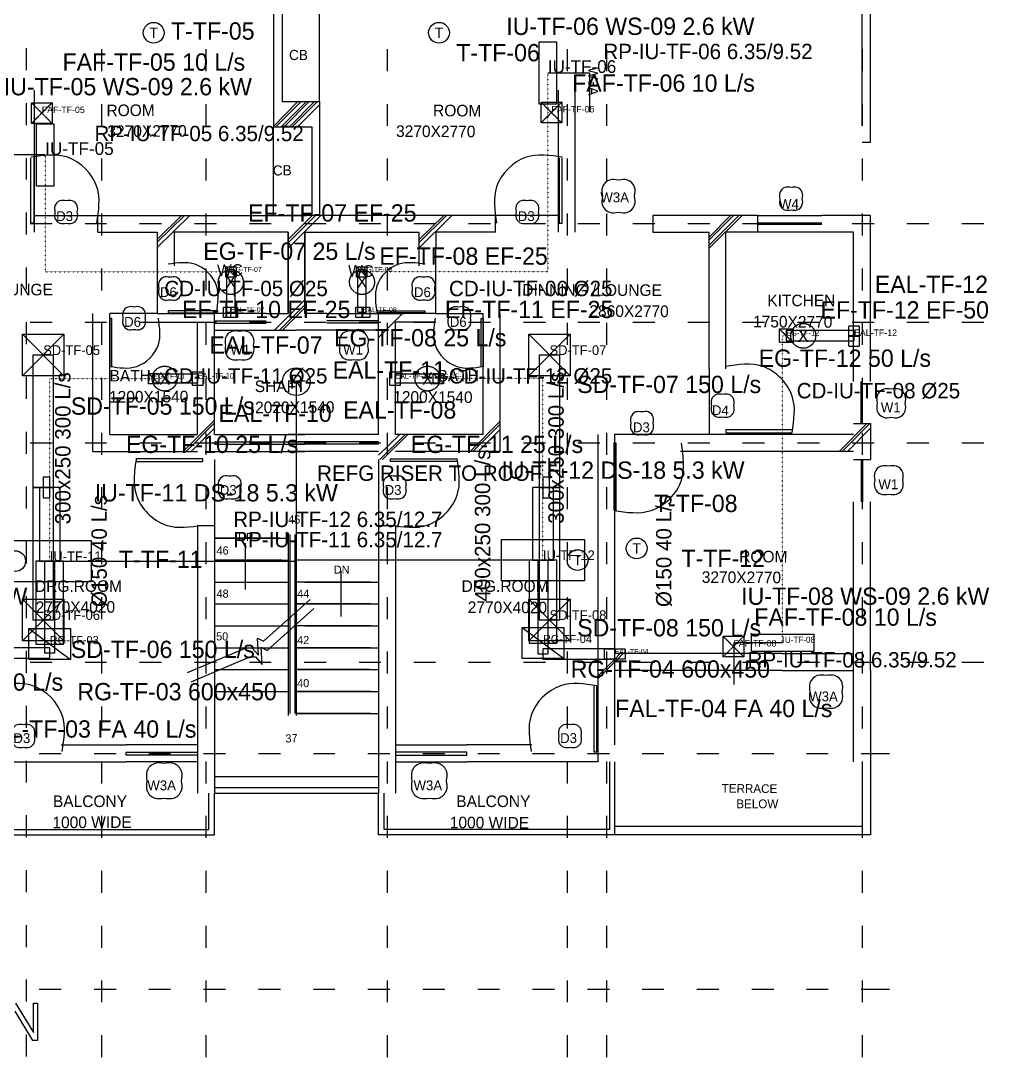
# Model space of a CAD drawing. Header units: millimetres. Extents: x 30 to 56197, y -4580 to 38782.
# Drawn here: x 31401 to 45401, y 5170 to 20162 of the extents above; entities that cross this region are included whole.
import ezdxf
from ezdxf.enums import TextEntityAlignment as Align

# ---------------------------------------------------------------- set-up
doc = ezdxf.new("R2010")
doc.units = ezdxf.units.MM
doc.linetypes.add('DASHED', pattern=[1.524, 1.27, -0.254])
doc.linetypes.add('DOT', pattern=[0.508, 0, -0.508])
for name, color, linetype in [('A-ARCH-REF', 8, 'CONTINUOUS'), ('M-ANNO', 7, 'CONTINUOUS'), ('M-CTRL', 200, 'CONTINUOUS'), ('M-DUCT-EXHS', 6, 'DASHED'), ('M-DUCT-FRSH', 4, 'DASHED'), ('M-DUCT-RETN', 3, 'CONTINUOUS'), ('M-DUCT-SUPP', 5, 'CONTINUOUS'), ('M-EQPM', 1, 'CONTINUOUS'), ('M-PIPE-COND', 140, 'DOT'), ('M-PIPE-REFG', 30, 'CONTINUOUS')]:
    doc.layers.add(name, color=color, linetype=linetype)

msp = doc.modelspace()

# ---------------------------------------------------------------- linework, layer by layer
at = {"layer": 'A-ARCH-REF'}
for p, q in [((43687, 18404), (43687, 20517)), ((35055, 20275), (35055, 18628)), ((35179, 20275), (35179, 18993)), ((35720, 18993), (35720, 20275)), ((43564, 18645), (43564, 20264)), ((31477, 19764), (31477, 19446)), ((32566, 19752), (32566, 19434)), ((34078, 19752), (34078, 19434)), ((36697, 19752), (36697, 19434)), ((39298, 19752), (39298, 19434)), ((39868, 19752), (39868, 19434)), ((43564, 19752), (43564, 19434)), ((31601, 17104), (31601, 19157)), ((39174, 17104), (39174, 19157)), ((39415, 17104), (39415, 19157)), ((31477, 18969), (31477, 18651)), ((32566, 18957), (32566, 18640)), ((34078, 18957), (34078, 18640)), ((35408, 18993), (35055, 18634)), ((35449, 18987), (35090, 18628)), ((35526, 18987), (35167, 18628)), ((35173, 18993), (35720, 18993)), ((35567, 18987), (35208, 18628)), ((35643, 18987), (35284, 18628)), ((35685, 18987), (35326, 18628)), ((35720, 18946), (35402, 18628)), ((35720, 18993), (35720, 17345)), ((36697, 18957), (36697, 18640)), ((39298, 18957), (39298, 18640)), ((39868, 18957), (39868, 18640)), ((43564, 18957), (43564, 18640)), ((35055, 18628), (35608, 18628)), ((35055, 17345), (35055, 18628)), ((35608, 18628), (35608, 17345)), ((43564, 18404), (43687, 18404)), ((31477, 18175), (31477, 17863)), ((31548, 17233), (31548, 18181)), ((31589, 18181), (31589, 17233)), ((32566, 18169), (32566, 17851)), ((34078, 18169), (34078, 17851)), ((36697, 18169), (36697, 17851)), ((39186, 18181), (39186, 17233)), ((39227, 17233), (39227, 18181)), ((39298, 18169), (39298, 17851)), ((39868, 18169), (39868, 17851)), ((43564, 18169), (43564, 17851)), ((31477, 17386), (31477, 17068)), ((31601, 17345), (32513, 17345)), ((32513, 17104), (32513, 17345)), ((32513, 17345), (35532, 17345)), ((32566, 17374), (32566, 17057)), ((33372, 16957), (33766, 17345)), ((33372, 16998), (33725, 17345)), ((33372, 16880), (33843, 17345)), ((34078, 17374), (34078, 17057)), ((38262, 17345), (35243, 17345)), ((35267, 16951), (35661, 17345)), ((35267, 16998), (35614, 17345)), ((35267, 16874), (35738, 17345)), ((36697, 17374), (36697, 17057)), ((37156, 16951), (37556, 17345)), ((37156, 16992), (37515, 17345)), ((37156, 16874), (37632, 17345)), ((38262, 17104), (38262, 17345)), ((39174, 17345), (38262, 17345)), ((39298, 17374), (39298, 17057)), ((39868, 17374), (39868, 17057)), ((41351, 17345), (40539, 17345)), ((40539, 17345), (40539, 17104)), ((41351, 16992), (41704, 17345)), ((41351, 16874), (41828, 17345)), ((41351, 17033), (41663, 17345)), ((41351, 16915), (41781, 17345)), ((42057, 17345), (41351, 17345)), ((42057, 17104), (42057, 17345)), ((42057, 17345), (42981, 17345)), ((43440, 17345), (42981, 17345)), ((43687, 17345), (43440, 17345)), ((43564, 17374), (43564, 17057)), ((43687, 14944), (43687, 17345)), ((31536, 17227), (31854, 17227)), ((31589, 17233), (31548, 17233)), ((32330, 17227), (32642, 17227)), ((32513, 17104), (33372, 17104)), ((33119, 17227), (33437, 17227)), ((33372, 17104), (33372, 16615)), ((35267, 17104), (33619, 17104)), ((33619, 17104), (33619, 16615)), ((33913, 17227), (34231, 17227)), ((34708, 17227), (35020, 17227)), ((35267, 15927), (35267, 17104)), ((35267, 15927), (35267, 17104)), ((35267, 15927), (35267, 17104)), ((35267, 17104), (35267, 15927)), ((35267, 17104), (35267, 15927)), ((35267, 17104), (35267, 15927)), ((35267, 15927), (35267, 17104)), ((35267, 15927), (35267, 17104)), ((35267, 15927), (35267, 17104)), ((35267, 17104), (35267, 15927)), ((35267, 15927), (35267, 17104)), ((35267, 17104), (35267, 15927)), ((35267, 15927), (35267, 17104)), ((35267, 17104), (35267, 15927)), ((35496, 17227), (35814, 17227)), ((35508, 15927), (35508, 17104)), ((35508, 17104), (35508, 15927)), ((35508, 15927), (35508, 17104)), ((35508, 17104), (35508, 15927)), ((35508, 15927), (35508, 17104)), ((35508, 15927), (35508, 17104)), ((35508, 17104), (37156, 17104)), ((35508, 15927), (35508, 17104)), ((35508, 17104), (35508, 15927)), ((35508, 17104), (35508, 15927)), ((35508, 17104), (35508, 15927)), ((35508, 15927), (35508, 17104)), ((35508, 15927), (35508, 17104)), ((35508, 15927), (35508, 17104)), ((35508, 17104), (35508, 15927)), ((36291, 17227), (36608, 17227)), ((37085, 17227), (37397, 17227)), ((37156, 17104), (37156, 16615)), ((37403, 17104), (37397, 16615)), ((38262, 17104), (37403, 17104)), ((37874, 17227), (38191, 17227)), ((38668, 17227), (38986, 17227)), ((39186, 17233), (39227, 17233)), ((39456, 17227), (39774, 17227)), ((40251, 17227), (40569, 17227)), ((40539, 17104), (41351, 17104)), ((41045, 17227), (41363, 17227)), ((41351, 15127), (41351, 17104)), ((41592, 15127), (41592, 17104)), ((42051, 17104), (41592, 17104)), ((41834, 17227), (42151, 17227)), ((42981, 17233), (42057, 17233)), ((42981, 17216), (42057, 17216)), ((42981, 17104), (42057, 17104)), ((42628, 17227), (42946, 17227)), ((43440, 17104), (42981, 17104)), ((43422, 17227), (43740, 17227)), ((43440, 14944), (43440, 17104)), ((44211, 17227), (44529, 17227)), ((45005, 17227), (45323, 17227)), ((31477, 16592), (31477, 16274)), ((32566, 16580), (32566, 16262)), ((33372, 16615), (33372, 15927)), ((34078, 16580), (34078, 16262)), ((36697, 16580), (36697, 16262)), ((37397, 16615), (37397, 15927)), ((39298, 16580), (39298, 16262)), ((39868, 16580), (39868, 16262)), ((43564, 16580), (43564, 16262)), ((35067, 15686), (35508, 16127)), ((35143, 15686), (35508, 16051)), ((32442, 13932), (32442, 15927)), ((32689, 14179), (32689, 15927)), ((33372, 15927), (32689, 15927)), ((33372, 15927), (34202, 15927)), ((34231, 15968), (33531, 15968)), ((33531, 15968), (33531, 15939)), ((33531, 15939), (34231, 15939)), ((34202, 15927), (33825, 15927)), ((34202, 14179), (34202, 15927)), ((34949, 15927), (34202, 15927)), ((34949, 15927), (35267, 15927)), ((34949, 15927), (35267, 15927)), ((34949, 15927), (35267, 15927)), ((34949, 15927), (35267, 15927)), ((35184, 15686), (35508, 16009)), ((35826, 15927), (35508, 15927)), ((35826, 15927), (35508, 15927)), ((35826, 15927), (35508, 15927)), ((35826, 15927), (35508, 15927)), ((35826, 15927), (36573, 15927)), ((36544, 15968), (37244, 15968)), ((37244, 15939), (36544, 15939)), ((36573, 15580), (36920, 15927)), ((36573, 14179), (36573, 15927)), ((37403, 15927), (36573, 15927)), ((36573, 15927), (36950, 15927)), ((37244, 15968), (37244, 15939)), ((37397, 15927), (38085, 15927)), ((38085, 14179), (38085, 15927)), ((38333, 13932), (38333, 15927)), ((31477, 15803), (31477, 15486)), ((31536, 15803), (31854, 15803)), ((32330, 15803), (32642, 15803)), ((32566, 15792), (32566, 15474)), ((32719, 15856), (32689, 15856)), ((32689, 15856), (32689, 15162)), ((32719, 15162), (32719, 15856)), ((33119, 15803), (33437, 15803)), ((33372, 15803), (33955, 15803)), ((33913, 15803), (34231, 15803)), ((33955, 14179), (33955, 15803)), ((34078, 15792), (34078, 15474)), ((34202, 15821), (34949, 15821)), ((34202, 15786), (34949, 15786)), ((34708, 15803), (35020, 15803)), ((35496, 15803), (35814, 15803)), ((36573, 15821), (35826, 15821)), ((36573, 15786), (35826, 15786)), ((36291, 15803), (36608, 15803)), ((36697, 15792), (36697, 15474)), ((36820, 14179), (36820, 15803)), ((37403, 15803), (36820, 15803)), ((37085, 15803), (37397, 15803)), ((37874, 15803), (38191, 15803)), ((38056, 15162), (38056, 15856)), ((38056, 15856), (38085, 15856)), ((38085, 15856), (38085, 15162)), ((38668, 15803), (38986, 15803)), ((39298, 15792), (39298, 15474)), ((39456, 15803), (39774, 15803)), ((39868, 15792), (39868, 15474)), ((40251, 15803), (40569, 15803)), ((41045, 15803), (41363, 15803)), ((41834, 15803), (42151, 15803)), ((42628, 15803), (42946, 15803)), ((43422, 15803), (43740, 15803)), ((43564, 15792), (43564, 15474)), ((44211, 15803), (44529, 15803)), ((45005, 15803), (45323, 15803)), ((34202, 15686), (34949, 15686)), ((34949, 15686), (35384, 15686)), ((34949, 15686), (35384, 15686)), ((35826, 15686), (35384, 15686)), ((35826, 15686), (35390, 15686)), ((36573, 15686), (35826, 15686)), ((31477, 15009), (31477, 14691)), ((32566, 14997), (32566, 14679)), ((34078, 14997), (34078, 14679)), ((36697, 14997), (36697, 14679)), ((39298, 14997), (39298, 14679)), ((39868, 14997), (39868, 14679)), ((41351, 15127), (41351, 14179)), ((43564, 14997), (43564, 14679)), ((43552, 14338), (43552, 14944)), ((43570, 14338), (43570, 14944)), ((33749, 13932), (34202, 14385)), ((33790, 13932), (34202, 14344)), ((33866, 13932), (34202, 14268)), ((37897, 13932), (38333, 14368)), ((37938, 13932), (38333, 14326)), ((38015, 13932), (38333, 14250)), ((42552, 14244), (41592, 14244)), ((41592, 14244), (41592, 14203)), ((43234, 13932), (43634, 14338)), ((43275, 13932), (43675, 14338)), ((43352, 13932), (43687, 14268)), ((43440, 14338), (43687, 14338)), ((43687, 14338), (43687, 13814)), ((31477, 14215), (31477, 13897)), ((32566, 14203), (32566, 13885)), ((32689, 14179), (33955, 14179)), ((34078, 14203), (34078, 13885)), ((34202, 14179), (35508, 14179)), ((36573, 14179), (35267, 14179)), ((36573, 13879), (36879, 14179)), ((36591, 13814), (36956, 14179)), ((36632, 13814), (36997, 14179)), ((36697, 14203), (36697, 13885)), ((38085, 14179), (36820, 14179)), ((39298, 14203), (39298, 13885)), ((39745, 14179), (39745, 9442)), ((39868, 14203), (39868, 13885)), ((39986, 14179), (39986, 9690)), ((40939, 14179), (39986, 14179)), ((43440, 14179), (40939, 14179)), ((41592, 14203), (42552, 14203)), ((43564, 14203), (43564, 13885)), ((31536, 14056), (31854, 14056)), ((32330, 14056), (32642, 14056)), ((33119, 14056), (33437, 14056)), ((33913, 14056), (34231, 14056)), ((34202, 14073), (35508, 14073)), ((34202, 14038), (35508, 14038)), ((34708, 14056), (35020, 14056)), ((36573, 14073), (35267, 14073)), ((36573, 14038), (35267, 14038)), ((35496, 14056), (35814, 14056)), ((36291, 14056), (36608, 14056)), ((37085, 14056), (37397, 14056)), ((37874, 14056), (38191, 14056)), ((38668, 14056), (38986, 14056)), ((39456, 14056), (39774, 14056)), ((40010, 14050), (39974, 14050)), ((39974, 14050), (39974, 13079)), ((40010, 13079), (40010, 14050)), ((40251, 14056), (40569, 14056)), ((41045, 14056), (41363, 14056)), ((41834, 14056), (42151, 14056)), ((42628, 14056), (42946, 14056)), ((43422, 14056), (43740, 14056)), ((44211, 14056), (44529, 14056)), ((45005, 14056), (45323, 14056)), ((32442, 13932), (33955, 13932)), ((34031, 13826), (33066, 13826)), ((34031, 13785), (34031, 13826)), ((34202, 13932), (35508, 13932)), ((34202, 13814), (34202, 12861)), ((36573, 13932), (35267, 13932)), ((36573, 13814), (36573, 12861)), ((36744, 13785), (36744, 13826)), ((36744, 13826), (37709, 13826)), ((38333, 13932), (36820, 13932)), ((43440, 13932), (40939, 13932)), ((43440, 13814), (43687, 13814)), ((43552, 13814), (43552, 13202)), ((43570, 13814), (43570, 13202)), ((33066, 13785), (34031, 13785)), ((37709, 13785), (36744, 13785)), ((31477, 13426), (31477, 13108)), ((32566, 13414), (32566, 13097)), ((34078, 13414), (34078, 13097)), ((36697, 13414), (36697, 13097)), ((39298, 13414), (39298, 13097)), ((39868, 13414), (39868, 13097)), ((43564, 13414), (43564, 13097)), ((43440, 10766), (43440, 13202)), ((43687, 10766), (43687, 13202)), ((33955, 12861), (34202, 12861)), ((33955, 12861), (33955, 8989)), ((34202, 12861), (34202, 8989)), ((35267, 12755), (35267, 10113)), ((35384, 12755), (35384, 10113)), ((36573, 12861), (36573, 8989)), ((36573, 12861), (36820, 12861)), ((36820, 12861), (36820, 8989)), ((36820, 12755), (36820, 8989)), ((31477, 12632), (31477, 12314)), ((32566, 12620), (32566, 12302)), ((34078, 12620), (34078, 12302)), ((34202, 12679), (35267, 12679)), ((35143, 12679), (34202, 12679)), ((34649, 12202), (34649, 12608)), ((35290, 12732), (35290, 10143)), ((35361, 12732), (35361, 10143)), ((36697, 12620), (36697, 12302)), ((39298, 12620), (39298, 12302)), ((39868, 12620), (39868, 12302)), ((43564, 12620), (43564, 12302)), ((34202, 12361), (35267, 12361)), ((35173, 12361), (34202, 12361)), ((34649, 11937), (34649, 12202)), ((36032, 11808), (36032, 12208)), ((34202, 12043), (35267, 12043)), ((36455, 12043), (35384, 12043)), ((35508, 12043), (36573, 12043)), ((31477, 11837), (31477, 11520)), ((32566, 11826), (32566, 11508)), ((34078, 11826), (34078, 11508)), ((34202, 11726), (35267, 11726)), ((34908, 11190), (35585, 11790)), ((35384, 11726), (36573, 11726)), ((36455, 11726), (35384, 11726)), ((36032, 11543), (36032, 11808)), ((36697, 11826), (36697, 11508)), ((39298, 11826), (39298, 11508)), ((39868, 11826), (39868, 11508)), ((43564, 11826), (43564, 11508)), ((34961, 11055), (35637, 11661)), ((34202, 11408), (35267, 11408)), ((36455, 11408), (35384, 11408)), ((35508, 11408), (36573, 11408)), ((34837, 10984), (34825, 11231)), ((34825, 11231), (34908, 11190)), ((34890, 10849), (34878, 11102)), ((34878, 11102), (34961, 11055)), ((31477, 11049), (31477, 10731)), ((32566, 11037), (32566, 10719)), ((33813, 10737), (34661, 11090)), ((33866, 10602), (34714, 10961)), ((34078, 11037), (34078, 10719)), ((34202, 11090), (35267, 11090)), ((34661, 11090), (34743, 11090)), ((34714, 10961), (34796, 10961)), ((34743, 11090), (34837, 10984)), ((34796, 10961), (34890, 10849)), ((35384, 11090), (36573, 11090)), ((36455, 11090), (35384, 11090)), ((36697, 11037), (36697, 10719)), ((39298, 11037), (39298, 10719)), ((39868, 11037), (39868, 10719)), ((39986, 10884), (40110, 11008)), ((39986, 10925), (40068, 11008)), ((42410, 11008), (39986, 11008)), ((39986, 11008), (39986, 10766)), ((42410, 11008), (43440, 11008)), ((43564, 11037), (43564, 10719)), ((31536, 10884), (31854, 10884)), ((32330, 10884), (32642, 10884)), ((33119, 10884), (33437, 10884)), ((33913, 10884), (34231, 10884)), ((34708, 10884), (35020, 10884)), ((35496, 10884), (35814, 10884)), ((36291, 10884), (36608, 10884)), ((37085, 10884), (37397, 10884)), ((37874, 10884), (38191, 10884)), ((38668, 10884), (38986, 10884)), ((39456, 10884), (39774, 10884)), ((39745, 10684), (39986, 10925)), ((39745, 10643), (39986, 10884)), ((40251, 10884), (40569, 10884)), ((41045, 10884), (41363, 10884)), ((41834, 10884), (42151, 10884)), ((42628, 10884), (42946, 10884)), ((43422, 10884), (43740, 10884)), ((44211, 10884), (44529, 10884)), ((45005, 10884), (45323, 10884)), ((34202, 10778), (35267, 10778)), ((36444, 10778), (35384, 10778)), ((35384, 10778), (36561, 10778)), ((42410, 10766), (39986, 10766)), ((42410, 10766), (43440, 10766)), ((43440, 9442), (43440, 10766)), ((43687, 10766), (43687, 9442)), ((39686, 10537), (39686, 9590)), ((39727, 9590), (39727, 10537)), ((34202, 10460), (35267, 10460)), ((36455, 10460), (35384, 10460)), ((35384, 10460), (36573, 10460)), ((31477, 10254), (31477, 9937)), ((32566, 10243), (32566, 9925)), ((34078, 10243), (34078, 9925)), ((36697, 10243), (36697, 9925)), ((39298, 10243), (39298, 9925)), ((39868, 10243), (39868, 9925)), ((43564, 10243), (43564, 9925)), ((36455, 10143), (35384, 10143)), ((35384, 10143), (36573, 10143)), ((31983, 9690), (32925, 9690)), ((33955, 9690), (32925, 9690)), ((36820, 9690), (37850, 9690)), ((38791, 9690), (37850, 9690)), ((31477, 9460), (31477, 9142)), ((31666, 9566), (31983, 9566)), ((32460, 9566), (32778, 9566)), ((32566, 9448), (32566, 9131)), ((32925, 9542), (32925, 9584)), ((32925, 9584), (33955, 9584)), ((33955, 9542), (32925, 9542)), ((33254, 9566), (33566, 9566)), ((34043, 9566), (34361, 9566)), ((34078, 9448), (34078, 9131)), ((34837, 9566), (35155, 9566)), ((35632, 9566), (35943, 9566)), ((36420, 9566), (36738, 9566)), ((36697, 9448), (36697, 9131)), ((37850, 9584), (36820, 9584)), ((36820, 9542), (37850, 9542)), ((37214, 9566), (37532, 9566)), ((37850, 9542), (37850, 9584)), ((38009, 9566), (38321, 9566)), ((38797, 9566), (39115, 9566)), ((39298, 9448), (39298, 9131)), ((39592, 9566), (39910, 9566)), ((39686, 9590), (39727, 9590)), ((39868, 9448), (39868, 9131)), ((40386, 9566), (40698, 9566)), ((41175, 9566), (41492, 9566)), ((41969, 9566), (42287, 9566)), ((42758, 9566), (43075, 9566)), ((43552, 9566), (43958, 9566)), ((43564, 9448), (43564, 9131)), ((31030, 9442), (32107, 9442)), ((31983, 9442), (32925, 9442)), ((33955, 9442), (32925, 9442)), ((36820, 9442), (37850, 9442)), ((38791, 9442), (37850, 9442)), ((39745, 9442), (38668, 9442)), ((39910, 9442), (39910, 8466)), ((39986, 9442), (39986, 8389)), ((43564, 9442), (43564, 8507)), ((43687, 9442), (43687, 8389)), ((34202, 9231), (36573, 9231)), ((34202, 9072), (36573, 9072)), ((34119, 8466), (34119, 8989)), ((34202, 8989), (36573, 8989)), ((34202, 8389), (34202, 8989)), ((36573, 8389), (36573, 8989)), ((36655, 8466), (36655, 8989)), ((31477, 8672), (31477, 8354)), ((32566, 8660), (32566, 8342)), ((34078, 8660), (34078, 8342)), ((36697, 8660), (36697, 8342)), ((39298, 8660), (39298, 8342)), ((39868, 8660), (39868, 8342)), ((43564, 8660), (43564, 8342)), ((30865, 8466), (34119, 8466)), ((39910, 8466), (36655, 8466)), ((43564, 8507), (39986, 8507)), ((30789, 8389), (34202, 8389)), ((39986, 8389), (36573, 8389)), ((43687, 8389), (39745, 8389)), ((31477, 7877), (31477, 7559)), ((32566, 7865), (32566, 7548)), ((34078, 7865), (34078, 7548)), ((36697, 7865), (36697, 7548)), ((39298, 7865), (39298, 7548)), ((39868, 7865), (39868, 7548)), ((43564, 7865), (43564, 7548)), ((31477, 7083), (31477, 6765)), ((32566, 7071), (32566, 6753)), ((34078, 7071), (34078, 6753)), ((36697, 7071), (36697, 6753)), ((39298, 7071), (39298, 6753)), ((39868, 7071), (39868, 6753)), ((43564, 7071), (43564, 6753)), ((31477, 6294), (31477, 5977)), ((31666, 6153), (31983, 6153)), ((32460, 6153), (32778, 6153)), ((32566, 6283), (32566, 5965)), ((33254, 6153), (33566, 6153)), ((34043, 6153), (34361, 6153)), ((34078, 6283), (34078, 5965)), ((34837, 6153), (35155, 6153)), ((35632, 6153), (35943, 6153)), ((36420, 6153), (36738, 6153)), ((36697, 6283), (36697, 5965)), ((37214, 6153), (37532, 6153)), ((38009, 6153), (38321, 6153)), ((38797, 6153), (39115, 6153)), ((39298, 6283), (39298, 5965)), ((39592, 6153), (39910, 6153)), ((39868, 6283), (39868, 5965)), ((40386, 6153), (40698, 6153)), ((41175, 6153), (41492, 6153)), ((41969, 6153), (42287, 6153)), ((42758, 6153), (43075, 6153)), ((43552, 6153), (43958, 6153)), ((43564, 6283), (43564, 5965)), ((31324, 5953), (31583, 5529)), ((31583, 5529), (31583, 5953)), ((31583, 5953), (31642, 5953)), ((31642, 5953), (31642, 5412)), ((31577, 5412), (31318, 5835)), ((31477, 5500), (31477, 5182)), ((31642, 5412), (31577, 5412)), ((32566, 5488), (32566, 5170)), ((34078, 5488), (34078, 5170)), ((36697, 5488), (36697, 5170)), ((39298, 5488), (39298, 5170)), ((39868, 5488), (39868, 5170)), ((43564, 5488), (43564, 5170))]:
    msp.add_line(p, q, dxfattribs=at)
for points in [[(32501, 17236), (32501, 17761), (32076, 18187), (31551, 18187)], [(39230, 18187), (38705, 18187), (38280, 17761), (38280, 17236)], [(40042, 17857), (39914, 17857), (39809, 17753), (39809, 17625)], [(40274, 17625), (40274, 17753), (40170, 17857), (40042, 17857)], [(42537, 17751), (42447, 17751), (42375, 17679), (42375, 17589)], [(42699, 17589), (42699, 17679), (42626, 17751), (42537, 17751)], [(32057, 17557), (31967, 17557), (31895, 17484), (31895, 17395)], [(32219, 17395), (32219, 17484), (32146, 17557), (32057, 17557)], [(38724, 17557), (38634, 17557), (38562, 17484), (38562, 17395)], [(38886, 17395), (38886, 17484), (38813, 17557), (38724, 17557)], [(39809, 17625), (39809, 17496), (39914, 17392), (40042, 17392)], [(40042, 17392), (40170, 17392), (40274, 17496), (40274, 17625)], [(42375, 17589), (42375, 17500), (42447, 17427), (42537, 17427)], [(42537, 17427), (42626, 17427), (42699, 17500), (42699, 17589)], [(31895, 17395), (31895, 17306), (31967, 17233), (32057, 17233)], [(32057, 17233), (32146, 17233), (32219, 17306), (32219, 17395)], [(38562, 17395), (38562, 17306), (38634, 17233), (38724, 17233)], [(38724, 17233), (38813, 17233), (38886, 17306), (38886, 17395)], [(34231, 15942), (34231, 16327), (33919, 16639), (33534, 16639)], [(37247, 16639), (36862, 16639), (36550, 16327), (36550, 15942)], [(33557, 16451), (33468, 16451), (33396, 16378), (33396, 16289)], [(33719, 16289), (33719, 16378), (33647, 16451), (33557, 16451)], [(37223, 16451), (37134, 16451), (37061, 16378), (37061, 16289)], [(37385, 16289), (37385, 16378), (37313, 16451), (37223, 16451)], [(33396, 16289), (33396, 16199), (33468, 16127), (33557, 16127)], [(33557, 16127), (33647, 16127), (33719, 16199), (33719, 16289)], [(37061, 16289), (37061, 16199), (37134, 16127), (37223, 16127)], [(37223, 16127), (37313, 16127), (37385, 16199), (37385, 16289)], [(33040, 16021), (32950, 16021), (32878, 15949), (32878, 15859)], [(33201, 15859), (33201, 15949), (33129, 16021), (33040, 16021)], [(37741, 16021), (37652, 16021), (37579, 15949), (37579, 15859)], [(37903, 15859), (37903, 15949), (37831, 16021), (37741, 16021)], [(32692, 15162), (33077, 15162), (33390, 15474), (33390, 15859)], [(32878, 15859), (32878, 15770), (32950, 15697), (33040, 15697)], [(33040, 15697), (33129, 15697), (33201, 15770), (33201, 15859)], [(37391, 15859), (37391, 15474), (37703, 15162), (38088, 15162)], [(37579, 15859), (37579, 15770), (37652, 15697), (37741, 15697)], [(37741, 15697), (37831, 15697), (37903, 15770), (37903, 15859)], [(34564, 15668), (34451, 15668), (34361, 15577), (34361, 15465)], [(34767, 15465), (34767, 15577), (34676, 15668), (34564, 15668)], [(36217, 15668), (36105, 15668), (36014, 15577), (36014, 15465)], [(36420, 15465), (36420, 15577), (36329, 15668), (36217, 15668)], [(34361, 15465), (34361, 15353), (34451, 15262), (34564, 15262)], [(34564, 15262), (34676, 15262), (34767, 15353), (34767, 15465)], [(36014, 15465), (36014, 15353), (36105, 15262), (36217, 15262)], [(36217, 15262), (36329, 15262), (36420, 15353), (36420, 15465)], [(42552, 14206), (42552, 14734), (42123, 15162), (41595, 15162)], [(43984, 14832), (43872, 14832), (43781, 14742), (43781, 14629)], [(44187, 14629), (44187, 14742), (44097, 14832), (43984, 14832)], [(41548, 14756), (41459, 14756), (41386, 14683), (41386, 14594)], [(41710, 14594), (41710, 14683), (41638, 14756), (41548, 14756)], [(41386, 14594), (41386, 14505), (41459, 14432), (41548, 14432)], [(41548, 14432), (41638, 14432), (41710, 14505), (41710, 14594)], [(43781, 14629), (43781, 14517), (43872, 14426), (43984, 14426)], [(43984, 14426), (44097, 14426), (44187, 14517), (44187, 14629)], [(40383, 14503), (40294, 14503), (40221, 14430), (40221, 14341)], [(40545, 14341), (40545, 14430), (40473, 14503), (40383, 14503)], [(40221, 14341), (40221, 14252), (40294, 14179), (40383, 14179)], [(40383, 14179), (40473, 14179), (40545, 14252), (40545, 14341)], [(39977, 13079), (40515, 13079), (40951, 13515), (40951, 14053)], [(33072, 13829), (33072, 13298), (33503, 12867), (34034, 12867)], [(36747, 12867), (37278, 12867), (37709, 13298), (37709, 13829)], [(43949, 13720), (43837, 13720), (43746, 13629), (43746, 13517)], [(44152, 13517), (44152, 13629), (44061, 13720), (43949, 13720)], [(34422, 13573), (34333, 13573), (34261, 13501), (34261, 13411)], [(34584, 13411), (34584, 13501), (34512, 13573), (34422, 13573)], [(36806, 13573), (36716, 13573), (36644, 13501), (36644, 13411)], [(36967, 13411), (36967, 13501), (36895, 13573), (36806, 13573)], [(43746, 13517), (43746, 13405), (43837, 13314), (43949, 13314)], [(43949, 13314), (44061, 13314), (44152, 13405), (44152, 13517)], [(34261, 13411), (34261, 13322), (34333, 13250), (34422, 13250)], [(34422, 13250), (34512, 13250), (34584, 13322), (34584, 13411)], [(36644, 13411), (36644, 13322), (36716, 13250), (36806, 13250)], [(36806, 13250), (36895, 13250), (36967, 13322), (36967, 13411)], [(43043, 10690), (42915, 10690), (42810, 10586), (42810, 10457)], [(43275, 10457), (43275, 10586), (43171, 10690), (43043, 10690)], [(32001, 9592), (32001, 10117), (31575, 10543), (31051, 10543)], [(39730, 10543), (39205, 10543), (38780, 10117), (38780, 9592)], [(42810, 10457), (42810, 10329), (42915, 10225), (43043, 10225)], [(43043, 10225), (43171, 10225), (43275, 10329), (43275, 10457)], [(31439, 9978), (31350, 9978), (31277, 9905), (31277, 9816)], [(31601, 9816), (31601, 9905), (31528, 9978), (31439, 9978)], [(39342, 9978), (39252, 9978), (39180, 9905), (39180, 9816)], [(39503, 9816), (39503, 9905), (39431, 9978), (39342, 9978)], [(31277, 9816), (31277, 9727), (31350, 9654), (31439, 9654)], [(31439, 9654), (31528, 9654), (31601, 9727), (31601, 9816)], [(39180, 9816), (39180, 9727), (39252, 9654), (39342, 9654)], [(39342, 9654), (39431, 9654), (39503, 9727), (39503, 9816)], [(33475, 9419), (33337, 9419), (33225, 9307), (33225, 9169)], [(33725, 9169), (33725, 9307), (33613, 9419), (33475, 9419)], [(37306, 9419), (37168, 9419), (37056, 9307), (37056, 9169)], [(37556, 9169), (37556, 9307), (37444, 9419), (37306, 9419)], [(33225, 9169), (33225, 9031), (33337, 8919), (33475, 8919)], [(33475, 8919), (33613, 8919), (33725, 9031), (33725, 9169)], [(37056, 9169), (37056, 9031), (37168, 8919), (37306, 8919)], [(37306, 8919), (37444, 8919), (37556, 9031), (37556, 9169)]]:
    msp.add_spline(points, degree=3, dxfattribs=at)
at = {"layer": 'M-CTRL'}
for centre in [(33323, 19988), (37447, 19988), (40305, 12530), (31320, 12346), (39450, 12361)]:
    msp.add_circle(centre, 150, dxfattribs=at)
at = {"layer": 'M-DUCT-EXHS'}
for p, q in [((34364, 16603), (34514, 16453)), ((36255, 16603), (36405, 16453)), ((42368, 15706), (42568, 15506)), ((33247, 15061), (33397, 14911)), ((37364, 15061), (37514, 14911))]:
    msp.add_line(p, q, dxfattribs=at)
for points in [[(34364, 16603), (34514, 16603), (34514, 16453), (34364, 16453)], [(36255, 16603), (36405, 16603), (36405, 16453), (36255, 16453)], [(34334, 16021), (34534, 16021), (34534, 15871), (34334, 15871)], [(36246, 16020), (36446, 16020), (36446, 15870), (36246, 15870)], [(43372, 15751), (43522, 15751), (43522, 15451), (43372, 15451)], [(42368, 15706), (42568, 15706), (42568, 15506), (42368, 15506)], [(33247, 15061), (33397, 15061), (33397, 14911), (33247, 14911)], [(33885, 15086), (34035, 15086), (34035, 14886), (33885, 14886)], [(36735, 15086), (36885, 15086), (36885, 14886), (36735, 14886)], [(37364, 15061), (37514, 15061), (37514, 14911), (37364, 14911)]]:
    msp.add_lwpolyline(points, close=True, dxfattribs=at)
at = {"layer": 'M-DUCT-EXHS', "linetype": 'DASHED'}
for points in [[(34376, 16528), (34376, 15946), (34501, 15946), (34501, 16528)], [(36268, 16528), (36268, 15945), (36393, 15945), (36393, 16528)], [(34439, 16008), (34434, 16008), (34434, 15883), (34439, 15883)], [(36330, 15883), (36346, 15883), (36346, 16008), (36330, 16008)], [(42468, 15531), (43447, 15531), (43447, 15681), (42468, 15681)], [(43372, 15606), (43372, 15601), (43522, 15601), (43522, 15606)], [(33322, 14923), (33960, 14923), (33960, 15048), (33322, 15048)], [(37439, 15048), (36810, 15048), (36810, 14923), (37439, 14923)]]:
    msp.add_lwpolyline(points, close=True, dxfattribs=at)
at = {"layer": 'M-DUCT-EXHS'}
for centre in [(34437, 16382), (36334, 16382), (42712, 15605), (33482, 14986), (37282, 14986)]:
    msp.add_circle(centre, 180, dxfattribs=at)
at = {"layer": 'M-DUCT-FRSH'}
for p, q in [((31555, 18976), (31855, 18676)), ((31855, 18976), (31555, 18676)), ((38922, 18985), (39222, 18685)), ((39222, 18985), (38922, 18685)), ((41554, 11261), (41854, 10961)), ((41854, 11261), (41554, 10961))]:
    msp.add_line(p, q, dxfattribs=at)
for points in [[(31555, 18976), (31855, 18976), (31855, 18676), (31555, 18676)], [(38922, 18985), (39222, 18985), (39222, 18685), (38922, 18685)], [(41554, 11261), (41854, 11261), (41854, 10961), (41554, 10961)], [(39840, 11078), (40140, 11078), (40140, 10928), (39840, 10928)]]:
    msp.add_lwpolyline(points, close=True, dxfattribs=at)
at = {"layer": 'M-DUCT-FRSH', "linetype": 'DASHED'}
for points in [[(31895, 11018), (31895, 12346), (31745, 12346), (31745, 11018)], [(39025, 11003), (39025, 12361), (38875, 12361), (38875, 11003)], [(30795, 10943), (31820, 10943), (31820, 11093), (30795, 11093)], [(39990, 11078), (38950, 11078), (38950, 10928), (39990, 10928)]]:
    msp.add_lwpolyline(points, close=True, dxfattribs=at)
at = {"layer": 'M-DUCT-RETN'}
for p, q in [((31520, 11371), (32120, 10921)), ((38650, 11386), (39250, 10936))]:
    msp.add_line(p, q, dxfattribs=at)
at = {"layer": 'M-DUCT-RETN', "linetype": 'CONTINUOUS'}
for points in [[(32020, 11146), (32020, 12346), (31620, 12346), (31620, 11146)], [(39150, 11161), (39150, 12361), (38750, 12361), (38750, 11161)]]:
    msp.add_lwpolyline(points, close=True, dxfattribs=at)
at = {"layer": 'M-DUCT-RETN'}
for points in [[(31520, 11371), (32120, 11371), (32120, 10921), (31520, 10921)], [(38650, 11386), (39250, 11386), (39250, 10936), (38650, 10936)]]:
    msp.add_lwpolyline(points, close=True, dxfattribs=at)
at = {"layer": 'M-DUCT-SUPP'}
for p, q in [((31425, 15627), (32025, 15027)), ((32025, 15627), (31425, 15027)), ((38745, 15627), (39345, 15027)), ((39345, 15627), (38745, 15027)), ((31425, 11795), (32025, 11195)), ((32025, 11795), (31425, 11195)), ((38745, 11795), (39345, 11195)), ((39345, 11795), (38745, 11195))]:
    msp.add_line(p, q, dxfattribs=at)
for points in [[(31425, 15627), (32025, 15627), (32025, 15027), (31425, 15027)], [(38745, 15627), (39345, 15627), (39345, 15027), (38745, 15027)], [(31425, 11795), (32025, 11795), (32025, 11195), (31425, 11195)], [(38745, 11795), (39345, 11795), (39345, 11195), (38745, 11195)]]:
    msp.add_lwpolyline(points, close=True, dxfattribs=at)
at = {"layer": 'M-DUCT-SUPP', "linetype": 'CONTINUOUS'}
for points in [[(31875, 13411), (31875, 15327), (31575, 15327), (31575, 13411)], [(39195, 13411), (39195, 15327), (38895, 15327), (38895, 13411)], [(31820, 13561), (31725, 13561), (31725, 13261), (31820, 13261)], [(38950, 13261), (39045, 13261), (39045, 13561), (38950, 13561)], [(31575, 13411), (31575, 11495), (31875, 11495), (31875, 13411)], [(31970, 12346), (31970, 13411), (31670, 13411), (31670, 12346)], [(39100, 12361), (39100, 13411), (38800, 13411), (38800, 12361)], [(38895, 13411), (38895, 11495), (39195, 11495), (39195, 13411)]]:
    msp.add_lwpolyline(points, close=True, dxfattribs=at)
at = {"layer": 'M-EQPM'}
for points in [[(38895, 19856), (39145, 19856), (39145, 18956), (38895, 18956)], [(31630, 18670), (31880, 18670), (31880, 17770), (31630, 17770)], [(31220, 12646), (32420, 12646), (32420, 12046), (31220, 12046)], [(38350, 12661), (39550, 12661), (39550, 12061), (38350, 12061)], [(41965, 11289), (42865, 11289), (42865, 11039), (41965, 11039)]]:
    msp.add_lwpolyline(points, close=True, dxfattribs=at)
at = {"layer": 'M-PIPE-COND', "linetype": 'DOT'}
for points in [[(39020, 19406), (39020, 16528), (36330, 16528)], [(31755, 18220), (31755, 16528), (34439, 16528)], [(42415, 11164), (42415, 15606), (42468, 15606)], [(31820, 12346), (31820, 14986), (33322, 14986)], [(38950, 12361), (38950, 14986), (37439, 14986)]]:
    msp.add_lwpolyline(points, dxfattribs=at)
at = {"layer": 'M-PIPE-REFG', "linetype": 'CONTINUOUS'}
for points in [[(39020, 19406), (39623, 19406), (39623, 18837)], [(31755, 18220), (31155, 18220), (31155, 18826)], [(31820, 12346), (35385, 12346), (35385, 14941)], [(38950, 12361), (35385, 12361), (35385, 14941)], [(42415, 11164), (41707, 11164), (41707, 10561)]]:
    msp.add_lwpolyline(points, dxfattribs=at)
at = {"layer": 'M-PIPE-REFG'}
msp.add_circle((35385, 14941), 200, dxfattribs=at)

# ---------------------------------------------------------------- texts
at = {"layer": 'A-ARCH-REF'}
for s, height, p in [('CB', 146.8, (35279, 19593)), ('W3A', 142.7, (39780, 17535)), ('W4', 142.7, (42363, 17441)), ('D3', 142.7, (31913, 17264)), ('D3', 142.7, (38586, 17264)), ('D6', 142.7, (33413, 16164)), ('D6', 142.7, (37085, 16164)), ('KITCHEN', 167.7, (42193, 16032)), ('D6', 142.7, (32895, 15734)), ('D6', 142.7, (37603, 15734)), ('W1', 142.7, (34431, 15334)), ('W1', 142.7, (36061, 15334)), ('BATH', 167.7, (32684, 14944)), ('BATH', 167.7, (37426, 14944)), ('SHAFT', 167.7, (34784, 14791)), ('W1', 142.7, (43834, 14498)), ('D3', 142.7, (40251, 14210)), ('W1', 142.7, (43799, 13386)), ('D3', 142.7, (34278, 13304)), ('D3', 142.7, (36661, 13304)), ('45', 117.9, (35267, 12888)), ('UP', 117.9, (34543, 12635)), ('46', 117.9, (34231, 12441)), ('DN', 117.9, (35926, 12164)), ('DRG.ROOM', 167.7, (31607, 11901)), ('DRG.ROOM', 167.7, (37773, 11901)), ('48', 117.9, (34231, 11817)), ('44', 117.9, (35396, 11817)), ('50', 117.9, (34225, 11199)), ('42', 117.9, (35396, 11146)), ('40', 117.9, (35396, 10523)), ('D3', 142.7, (31295, 9715)), ('D3', 142.7, (39198, 9715)), ('W3A', 142.7, (33231, 9032)), ('W3A', 142.7, (37079, 9032)), ('BALCONY', 167.7, (31866, 8789)), ('BALCONY', 167.7, (37697, 8789)), ('BELOW', 125.8, (41745, 8773))]:
    msp.add_text(s, height=height, dxfattribs=at).set_placement(p)
for s, height, rotation, p in [('W3A', 142.7, -90, (39605, 19492)), ('ROOM', 167.7, 0.4395, (32641, 18780)), ('ROOM', 167.7, -0.4395, (37361, 18781)), ('3270X2770', 167.7, 0.2584, (32653, 18480)), ('3270X2770', 167.7, -0.2584, (36826, 18481)), ('CB', 146.8, 1.1042, (35046, 17922)), ('WC', 167.7, 0.8297, (34240, 16468)), ('WC', 167.7, -0.8297, (36131, 16462)), ('DINNING /LOUNGE', 167.75, 0.1484, (29847, 16185)), ('DINNING /LOUNGE', 167.75, -0.1484, (38650, 16186)), ('2860X2770', 167.7, -0.2584, (39621, 15880)), ('1750X2770', 167.7, -0.2584, (41986, 15727)), ('1200X1540', 167.7, 0.2584, (32677, 14638)), ('1200X1540', 167.7, -0.2584, (36785, 14638)), ('2020X1540', 167.7, 0.2584, (34789, 14485)), ('D4', 142.7, -1.2469, (41391, 14458)), ('ROOM', 167.7, -0.4395, (41786, 12331)), ('3270X2770', 167.7, -0.2584, (41245, 12031)), ('2770X4020', 167.7, 0.2584, (31618, 11595)), ('2770X4020', 167.7, -0.2584, (37862, 11596)), ('W3A', 142.7, -0.7363, (42798, 10321)), ('37', 117.9, 1.6865, (35228, 9722)), ('TERRACE', 125.8, -0.3793, (41533, 8997)), ('1000 WIDE', 167.7, 0.2584, (31859, 8483)), ('1000 WIDE', 167.7, -0.2584, (37603, 8483))]:
    msp.add_text(s, height=height, rotation=rotation, dxfattribs=at).set_placement(p)
at = {"layer": 'M-ANNO'}
for s, height, p in [('FAF-TF-05 10 L/s', 250.2, (32005, 19439)), ('IU-TF-06', 185, (39020, 19406)), ('FAF-TF-06 10 L/s', 250.2, (39372, 19135)), ('FAF-TF-05', 95, (31705, 18826)), ('FAF-TF-06', 95, (39072, 18835)), ('IU-TF-05', 185, (31755, 18220)), ('EF-TF-07 EF-25', 250.2, (34687, 17257)), ('EG-TF-07 25 L/s', 250.2, (34039, 16703)), ('EF-TF-08 EF-25', 250.2, (36584, 16632)), ('EG-TF-07', 72.5, (34439, 16528)), ('EG-TF-08', 72.5, (36330, 16528)), ('EAL-TF-12', 250.2, (43747, 16224)), ('EF-TF-10 EF-25', 250.2, (33732, 15861)), ('EF-TF-11 EF-25', 250.2, (37532, 15861)), ('EF-TF-12 EF-50', 250.2, (42962, 15855)), ('EAL-TF-07', 72.5, (34434, 15946)), ('EAL-TF-08', 72.5, (36346, 15945)), ('EAL-TF-07', 250.2, (34128, 15346)), ('EG-TF-08 25 L/s', 250.2, (35930, 15452)), ('EG-TF-12', 80, (42468, 15606)), ('EAL-TF-12', 95, (43447, 15601)), ('SD-TF-05', 140, (31725, 15327)), ('SD-TF-07', 140, (39045, 15327)), ('EG-TF-12 50 L/s', 250.2, (42068, 15156)), ('EAL-TF-11', 250.2, (35910, 14986)), ('EG-TF-10', 72.5, (33322, 14986)), ('EAL-TF-10', 80, (33960, 14986)), ('EAL-TF-11', 80, (36810, 14986)), ('EG-TF-11', 72.5, (37439, 14986)), ('SD-TF-07 150 L/s', 250.2, (39445, 14777)), ('SD-TF-05 150 L/s', 250.2, (32125, 14464)), ('EAL-TF-10', 250.2, (34260, 14360)), ('EAL-TF-08', 250.2, (36061, 14407)), ('EG-TF-10 25 L/s', 250.2, (32922, 13910)), ('EG-TF-11 25 L/s', 250.2, (37039, 13910)), ('IU-TF-11', 140, (31820, 12346)), ('IU-TF-12', 140, (38950, 12361)), ('SD-TF-06', 140, (31725, 11495)), ('SD-TF-08', 140, (39045, 11495)), ('FAF-TF-08 10 L/s', 250.2, (42004, 11411)), ('SD-TF-08 150 L/s', 250.2, (39445, 11257)), ('RG-TF-03', 117.5, (31820, 11146)), ('RG-TF-04', 117.5, (38950, 11161)), ('IU-TF-08', 87.5, (42415, 11164)), ('SD-TF-06 150 L/s', 250.2, (32125, 10945)), ('FAF-TF-08', 95, (41704, 11111)), ('FAL-TF-04', 72.5, (39990, 11003)), ('RG-TF-04 600x450', 250.2, (39350, 10661)), ('FAF-TF-07 10 L/s', 250.2, (29373, 10472)), ('RG-TF-03 600x450', 250.2, (32220, 10333)), ('FAL-TF-04 FA 40 L/s', 250.2, (39992, 10090)), ('FAL-TF-03 FA 40 L/s', 250.2, (30798, 9793))]:
    msp.add_text(s, height=height, dxfattribs=at).set_placement(p)
for s, p in [('300x250 300 L/s', (32120, 12878)), ('300x250 300 L/s', (39250, 12886)), ('400x250 300 L/s', (38188, 11761)), ('Ø150 40 L/s', (32645, 11682)), ('Ø150 40 L/s', (40807, 11682))]:
    msp.add_text(s, height=222.4, rotation=90, dxfattribs=at).set_placement(p)
at = {"layer": 'M-CTRL'}
for s, p in [('T-TF-05', (33573, 19888)), ('T-TF-06', (37697, 19575)), ('T-TF-08', (40555, 13056)), ('T-TF-11', (32821, 12246)), ('T-TF-12', (40951, 12261))]:
    msp.add_text(s, height=250.2, dxfattribs=at).set_placement(p)
for p in [(33323, 19988), (37447, 19988), (40305, 12530), (39450, 12361)]:
    msp.add_text('T', height=150, dxfattribs=at).set_placement(p, align=Align.MIDDLE_CENTER)
at = {"layer": 'M-DUCT-EXHS'}
for p in [(34437, 16382), (36334, 16382), (42712, 15605), (33482, 14986), (37282, 14986)]:
    msp.add_text('X', height=180, dxfattribs=at).set_placement(p, align=Align.MIDDLE_CENTER)
at = {"layer": 'M-EQPM'}
for s, p in [('IU-TF-06 WS-09 2.6 kW', (38420, 19956)), ('IU-TF-05 WS-09 2.6 kW', (31155, 19083)), ('IU-TF-12 DS-18 5.3 kW', (38350, 13537)), ('IU-TF-11 DS-18 5.3 kW', (32471, 13209)), ('IU-TF-07 WS-09 2.6 kW', (27909, 11714)), ('IU-TF-08 WS-09 2.6 kW', (41815, 11714))]:
    msp.add_text(s, height=250.2, dxfattribs=at).set_placement(p)
at = {"layer": 'M-PIPE-COND'}
for s, p in [('CD-IU-TF-05 Ø25', (33477, 16178)), ('CD-IU-TF-06 Ø25', (37592, 16178)), ('CD-IU-TF-11 Ø25', (33472, 14914)), ('CD-IU-TF-12 Ø25', (37589, 14914)), ('CD-IU-TF-08 Ø25', (42618, 14700))]:
    msp.add_text(s, height=222.4, dxfattribs=at).set_placement(p)
at = {"layer": 'M-PIPE-REFG'}
for s, p in [('RP-IU-TF-06 6.35/9.52', (39823, 19606)), ('RP-IU-TF-05 6.35/9.52', (32467, 18420)), ('REFG RISER TO ROOF', (35685, 13507)), ('RP-IU-TF-12 6.35/12.7', (34473, 12839)), ('RP-IU-TF-11 6.35/12.7', (34473, 12546)), ('RP-IU-TF-08 6.35/9.52', (41907, 10808))]:
    msp.add_text(s, height=222.4, dxfattribs=at).set_placement(p)
msp.add_text('R', height=200, dxfattribs=at).set_placement((35385, 14941), align=Align.MIDDLE_CENTER)

doc.saveas('drawing.dxf')
